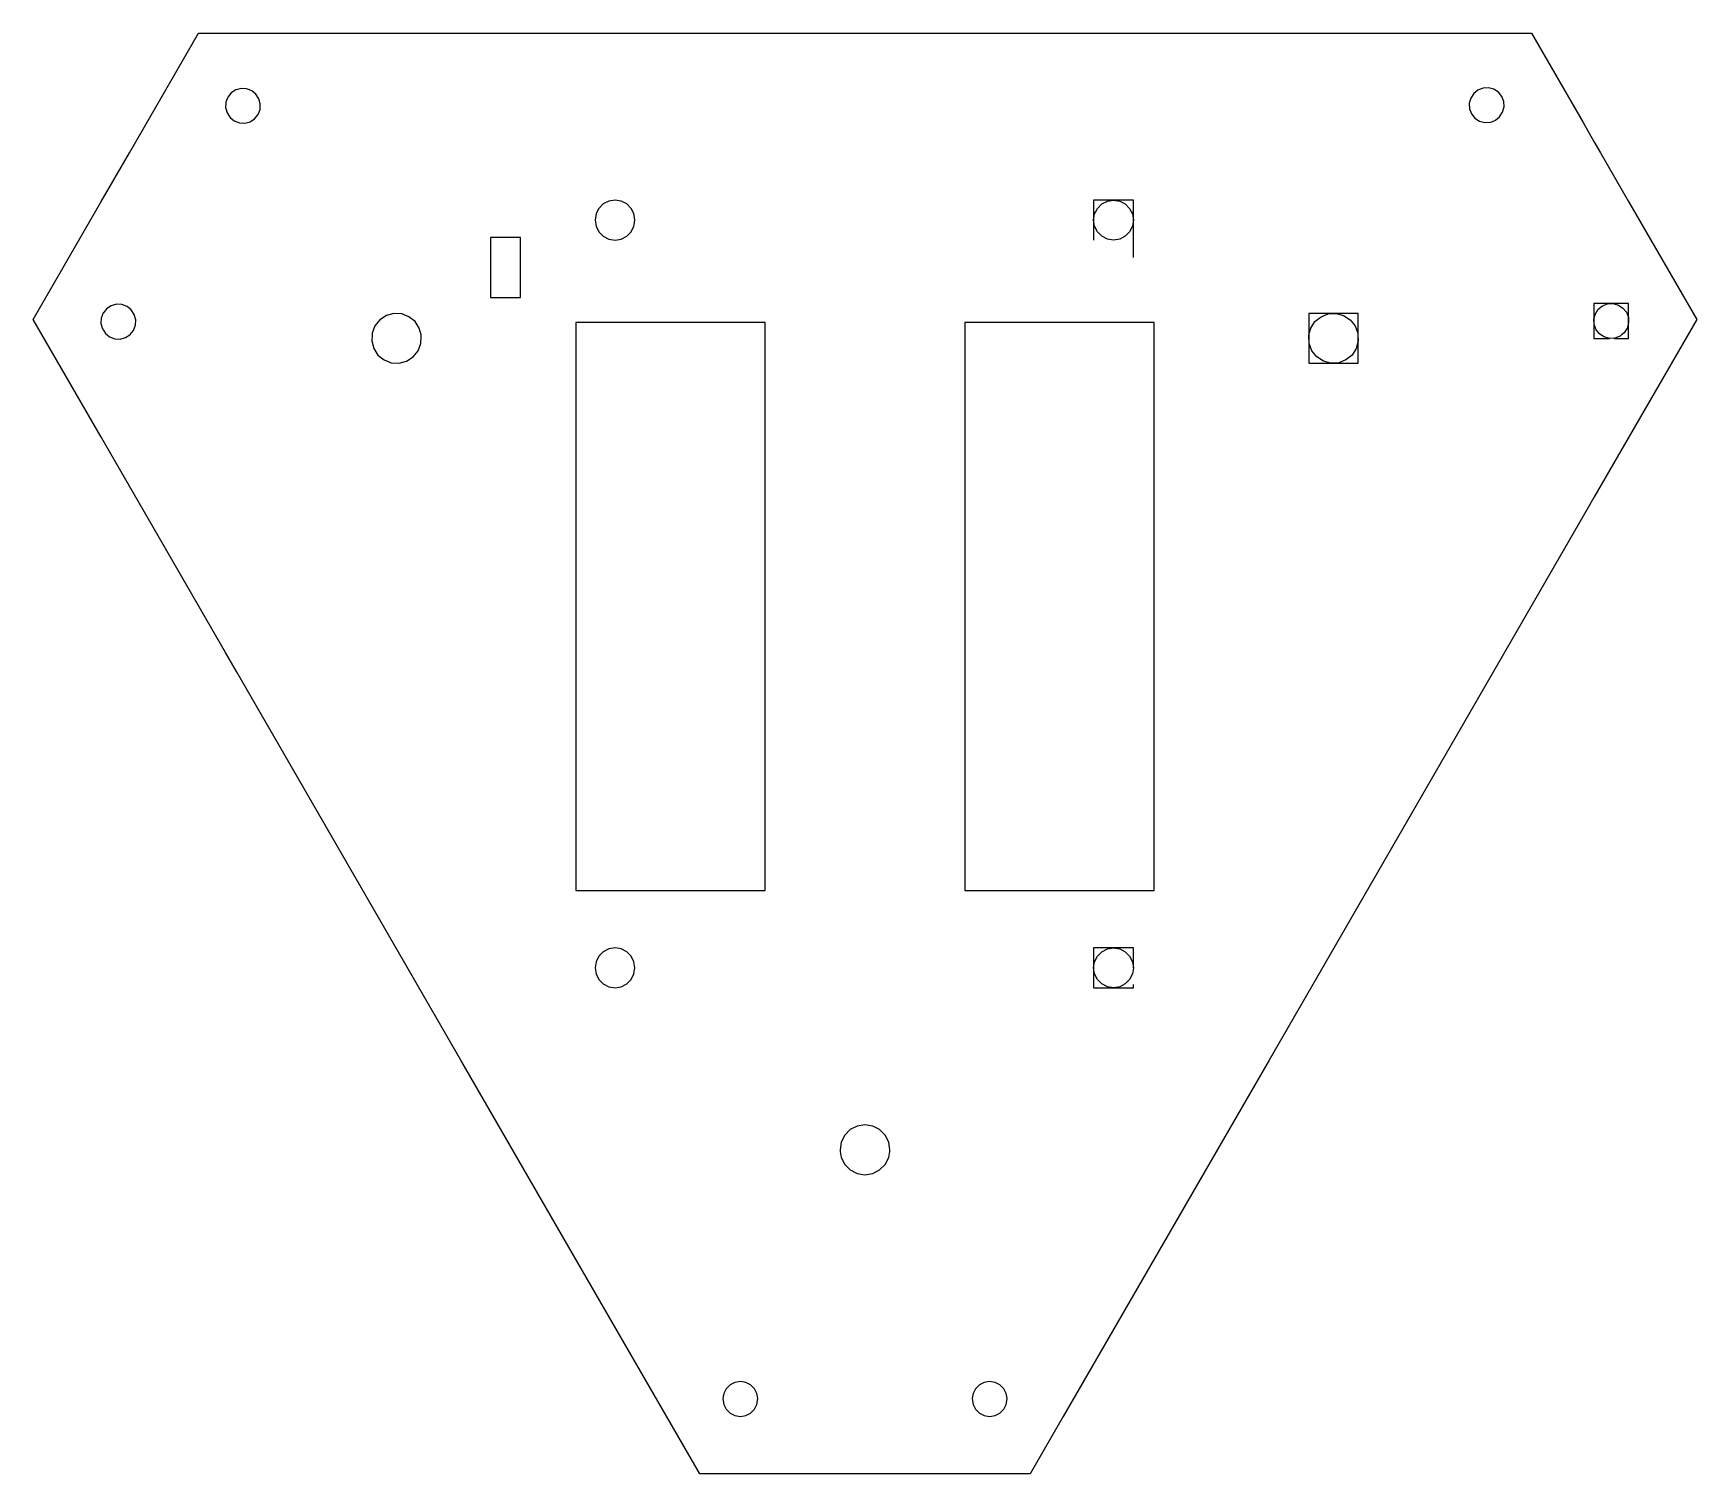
# Model space of a CAD drawing. Extents: x 0 to 167, y 0 to 144.
import ezdxf

# ---------------------------------------------------------------- set-up
doc = ezdxf.new("R2010")
doc.units = 0
doc.layers.get('0').update_dxf_attribs({"linetype": 'CONTINUOUS'})

msp = doc.modelspace()

# ---------------------------------------------------------------- linework, layer by layer
at = {"color": 1}
for p, q in [((9.64628, 132.496), (16.5751, 144.497)), ((16.5751, 144.497), (150.283, 144.497)), ((150.283, 144.497), (155.451, 135.544)), ((19.8658, 138.522), (19.5213, 138.096)), ((20.3247, 138.821), (19.8658, 138.522)), ((20.344, 138.826), (20.3247, 138.821)), ((20.8539, 138.963), (20.344, 138.826)), ((21.4009, 138.934), (20.8539, 138.963)), ((21.682, 138.826), (21.4009, 138.934)), ((21.9122, 138.738), (21.682, 138.826)), ((22.338, 138.394), (21.9122, 138.738)), ((144.911, 138.801), (144.485, 138.458)), ((144.97, 138.826), (144.911, 138.801)), ((145.422, 139), (144.97, 138.826)), ((145.969, 139.029), (145.422, 139)), ((146.499, 138.887), (145.969, 139.029)), ((146.592, 138.826), (146.499, 138.887)), ((146.958, 138.588), (146.592, 138.826)), ((147.303, 138.162), (146.958, 138.588)), ((19.3201, 137.492), (19.2967, 137.038)), ((19.2967, 137.038), (19.3201, 136.949)), ((19.3256, 137.586), (19.3201, 137.492)), ((19.3201, 136.949), (19.4386, 136.508)), ((19.5213, 138.096), (19.3256, 137.586)), ((22.6357, 137.935), (22.338, 138.394)), ((22.553, 136.347), (22.7487, 136.858)), ((22.7776, 137.406), (22.6357, 137.935)), ((22.7487, 136.858), (22.7776, 137.406)), ((144.186, 137.998), (144.044, 137.469)), ((144.044, 137.469), (144.073, 136.92)), ((144.073, 136.92), (144.27, 136.411)), ((144.485, 138.458), (144.186, 137.998)), ((147.5, 137.651), (147.303, 138.162)), ((147.387, 136.573), (147.528, 137.104)), ((147.528, 137.104), (147.5, 137.651)), ((19.4386, 136.508), (19.7363, 136.051)), ((19.7363, 136.051), (20.1621, 135.707)), ((20.1621, 135.707), (20.6733, 135.509)), ((20.6733, 135.509), (21.2204, 135.48)), ((21.2204, 135.48), (21.3679, 135.522)), ((21.3679, 135.522), (21.7496, 135.624)), ((21.7496, 135.624), (22.2085, 135.921)), ((22.2085, 135.921), (22.553, 136.347)), ((144.27, 136.411), (144.614, 135.985)), ((144.614, 135.985), (145.074, 135.686)), ((145.074, 135.686), (145.603, 135.544)), ((145.603, 135.544), (146.151, 135.573)), ((146.151, 135.573), (146.297, 135.629)), ((146.297, 135.629), (146.662, 135.77)), ((146.662, 135.77), (147.088, 136.114)), ((147.088, 136.114), (147.387, 136.573)), ((155.451, 135.544), (156.544, 133.652)), ((156.544, 133.652), (157.211, 132.496)), ((6.79235, 127.552), (9.64628, 132.496)), ((157.211, 132.496), (160.027, 127.616)), ((0.00276, 115.792), (6.79235, 127.552)), ((56.7351, 126.931), (56.5355, 126.538)), ((57.1775, 127.374), (56.7351, 126.931)), ((57.7356, 127.657), (57.1775, 127.374)), ((58.3544, 127.754), (57.7356, 127.657)), ((58.9717, 127.657), (58.3544, 127.754)), ((59.5284, 127.374), (58.9717, 127.657)), ((59.9722, 126.931), (59.5284, 127.374)), ((60.1719, 126.538), (59.9722, 126.931)), ((110.357, 127.754), (106.358, 127.754)), ((106.358, 127.754), (106.358, 123.755)), ((106.54, 126.538), (106.74, 126.931)), ((106.74, 126.931), (107.182, 127.374)), ((107.182, 127.374), (107.74, 127.657)), ((107.74, 127.657), (108.358, 127.754)), ((108.358, 127.754), (108.977, 127.657)), ((108.977, 127.657), (109.535, 127.374)), ((109.535, 127.374), (109.976, 126.931)), ((109.976, 126.931), (110.177, 126.538)), ((110.357, 122.006), (110.357, 127.754)), ((160.027, 127.616), (166.856, 115.791)), ((56.4515, 126.373), (56.3534, 125.754)), ((56.3534, 125.754), (56.4515, 125.137)), ((56.5355, 126.538), (56.4515, 126.373)), ((60.2562, 126.373), (60.1719, 126.538)), ((60.2795, 126.22), (60.2562, 126.373)), ((60.2562, 125.137), (60.2795, 125.287)), ((60.3539, 125.754), (60.2795, 126.22)), ((60.2795, 125.287), (60.3539, 125.754)), ((106.358, 125.754), (106.456, 126.373)), ((106.456, 125.137), (106.358, 125.754)), ((106.456, 126.373), (106.54, 126.538)), ((110.177, 126.538), (110.261, 126.373)), ((110.261, 126.373), (110.357, 125.754)), ((110.357, 125.754), (110.261, 125.137)), ((45.853, 124.004), (45.853, 118)), ((48.8583, 124.004), (45.853, 124.004)), ((48.8583, 118), (48.8583, 124.004)), ((56.4515, 125.137), (56.7351, 124.579)), ((56.7351, 124.579), (57.1775, 124.137)), ((57.1775, 124.137), (57.7356, 123.853)), ((57.7356, 123.853), (58.3544, 123.755)), ((58.3544, 123.755), (58.9717, 123.853)), ((58.9717, 123.853), (59.5284, 124.137)), ((59.5284, 124.137), (59.9722, 124.579)), ((59.9722, 124.579), (60.2562, 125.137)), ((106.74, 124.579), (106.456, 125.137)), ((107.182, 124.137), (106.74, 124.579)), ((107.74, 123.853), (107.182, 124.137)), ((108.358, 123.755), (107.74, 123.853)), ((108.977, 123.853), (108.358, 123.755)), ((109.535, 124.137), (108.977, 123.853)), ((109.976, 124.579), (109.535, 124.137)), ((110.261, 125.137), (109.976, 124.579)), ((7.36148, 116.869), (7.03213, 116.459)), ((7.82175, 117.165), (7.36148, 116.869)), ((8.34954, 117.308), (7.82175, 117.165)), ((8.89663, 117.279), (8.34954, 117.308)), ((9.40925, 117.084), (8.89663, 117.279)), ((9.83368, 116.738), (9.40925, 117.084)), ((45.853, 118), (48.8583, 118)), ((160.027, 117.379), (156.544, 117.379)), ((156.544, 117.379), (156.544, 113.894)), ((156.686, 116.348), (156.985, 116.808)), ((156.985, 116.808), (157.411, 117.153)), ((157.411, 117.153), (157.922, 117.35)), ((157.922, 117.35), (158.469, 117.379)), ((158.469, 117.379), (158.585, 117.348)), ((158.585, 117.348), (158.999, 117.237)), ((158.999, 117.237), (159.458, 116.938)), ((159.458, 116.938), (159.803, 116.512)), ((160.027, 113.894), (160.027, 117.379)), ((6.79235, 104.032), (0.00276, 115.792)), ((6.82128, 115.93), (6.79235, 115.384)), ((6.79235, 115.384), (6.93431, 114.855)), ((7.01696, 116.443), (6.82128, 115.93)), ((7.03213, 116.459), (7.01696, 116.443)), ((10.1327, 116.279), (9.83368, 116.738)), ((10.0487, 114.693), (10.2457, 115.204)), ((10.2747, 115.751), (10.1327, 116.279)), ((10.2457, 115.204), (10.2747, 115.751)), ((34.2677, 115.146), (33.988, 114.416)), ((34.761, 115.754), (34.2677, 115.146)), ((35.4182, 116.18), (34.761, 115.754)), ((36.1735, 116.384), (35.4182, 116.18)), ((36.9549, 116.342), (36.1735, 116.384)), ((37.6865, 116.061), (36.9549, 116.342)), ((38.2944, 115.569), (37.6865, 116.061)), ((38.7216, 114.912), (38.2944, 115.569)), ((69.1776, 115.496), (54.4269, 115.496)), ((54.4269, 115.496), (54.4269, 58.4962)), ((73.4289, 115.496), (69.1776, 115.496)), ((73.4289, 58.4962), (73.4289, 115.496)), ((94.1807, 115.496), (93.4297, 115.496)), ((93.4297, 115.496), (93.4297, 58.4962)), ((112.431, 115.496), (94.1807, 115.496)), ((112.431, 58.4962), (112.431, 115.496)), ((132.91, 116.384), (127.934, 116.384)), ((127.934, 116.384), (127.934, 111.408)), ((128.137, 114.913), (128.563, 115.569)), ((128.563, 115.569), (129.17, 116.062)), ((129.17, 116.062), (129.902, 116.342)), ((129.902, 116.342), (130.683, 116.384)), ((130.683, 116.384), (131.44, 116.18)), ((131.44, 116.18), (132.096, 115.754)), ((132.096, 115.754), (132.589, 115.146)), ((132.589, 115.146), (132.869, 114.416)), ((132.91, 114.25), (132.91, 116.384)), ((156.544, 115.819), (156.686, 116.348)), ((156.573, 115.272), (156.544, 115.819)), ((156.768, 114.759), (156.573, 115.272)), ((159.803, 116.512), (160, 116)), ((160.027, 115.452), (159.887, 114.923)), ((160, 116), (160.027, 115.452)), ((166.856, 115.791), (165.76, 113.894)), ((6.93431, 114.855), (7.03213, 114.705)), ((7.03213, 114.705), (7.23194, 114.396)), ((7.23194, 114.396), (7.41246, 114.25)), ((7.41246, 114.25), (7.65775, 114.052)), ((7.65775, 114.052), (8.16903, 113.855)), ((8.16903, 113.855), (8.71608, 113.827)), ((8.71608, 113.827), (9.24525, 113.968)), ((9.24525, 113.968), (9.67934, 114.25)), ((9.67934, 114.25), (9.70552, 114.267)), ((9.70552, 114.267), (10.0487, 114.693)), ((33.9797, 114.25), (33.9466, 113.633)), ((33.9466, 113.633), (34.1505, 112.878)), ((33.988, 114.416), (33.9797, 114.25)), ((38.898, 114.25), (38.7216, 114.912)), ((38.8828, 113.375), (38.9227, 114.157)), ((38.9227, 114.157), (38.898, 114.25)), ((127.934, 114.158), (127.959, 114.25)), ((127.976, 113.375), (127.934, 114.158)), ((127.959, 114.25), (128.137, 114.913)), ((132.91, 113.634), (132.708, 112.878)), ((132.869, 114.416), (132.877, 114.25)), ((132.877, 114.25), (132.91, 113.634)), ((132.91, 111.408), (132.91, 114.25)), ((165.76, 113.894), (156.544, 97.9318)), ((156.544, 113.894), (158.104, 113.894)), ((157.114, 114.333), (156.768, 114.759)), ((157.243, 114.25), (157.114, 114.333)), ((157.575, 114.034), (157.243, 114.25)), ((158.104, 113.894), (157.575, 114.034)), ((158.649, 113.923), (158.104, 113.894)), ((158.575, 113.894), (160.027, 113.894)), ((159.162, 114.118), (158.649, 113.923)), ((159.325, 114.25), (159.162, 114.118)), ((159.588, 114.464), (159.325, 114.25)), ((159.887, 114.923), (159.588, 114.464)), ((34.1505, 112.878), (34.5764, 112.222)), ((34.5764, 112.222), (35.1841, 111.729)), ((37.4537, 111.609), (38.1095, 112.034)), ((38.1095, 112.034), (38.6016, 112.645)), ((38.6016, 112.645), (38.8828, 113.375)), ((128.256, 112.645), (127.976, 113.375)), ((128.749, 112.034), (128.256, 112.645)), ((129.405, 111.609), (128.749, 112.034)), ((132.282, 112.222), (131.673, 111.73)), ((132.708, 112.878), (132.282, 112.222)), ((35.1841, 111.729), (35.9145, 111.447)), ((35.9145, 111.447), (36.697, 111.408)), ((36.697, 111.408), (37.4537, 111.609)), ((127.934, 111.408), (132.91, 111.408)), ((130.161, 111.408), (129.405, 111.609)), ((130.943, 111.447), (130.161, 111.408)), ((131.673, 111.73), (130.943, 111.447)), ((19.2967, 82.375), (6.79235, 104.032)), ((155.97, 96.9395), (123.96, 41.4969)), ((156.544, 97.9318), (155.97, 96.9395)), ((20.3908, 80.4788), (19.2967, 82.375)), ((42.8985, 41.4969), (20.3908, 80.4788)), ((54.4269, 58.4962), (73.4289, 58.4962)), ((93.4297, 58.4962), (112.431, 58.4962)), ((56.7351, 51.9257), (56.4515, 51.3676)), ((57.1775, 52.3681), (56.7351, 51.9257)), ((57.7356, 52.6507), (57.1775, 52.3681)), ((58.3544, 52.7498), (57.7356, 52.6507)), ((58.9717, 52.6507), (58.3544, 52.7498)), ((59.5284, 52.3681), (58.9717, 52.6507)), ((59.9722, 51.9257), (59.5284, 52.3681)), ((60.2562, 51.3676), (59.9722, 51.9257)), ((110.357, 52.7498), (106.358, 52.7498)), ((106.358, 52.7498), (106.358, 48.7497)), ((106.456, 51.3676), (106.74, 51.9257)), ((106.74, 51.9257), (107.182, 52.3681)), ((107.182, 52.3681), (107.74, 52.6507)), ((107.74, 52.6507), (108.358, 52.7498)), ((108.358, 52.7498), (108.977, 52.6507)), ((108.977, 52.6507), (109.535, 52.3681)), ((109.535, 52.3681), (109.976, 51.9257)), ((109.976, 51.9257), (110.261, 51.3676)), ((110.357, 50.7503), (110.357, 52.7498)), ((56.3548, 50.763), (56.3534, 50.7503)), ((56.3534, 50.7503), (56.4515, 50.1329)), ((56.4515, 51.3676), (56.3548, 50.763)), ((56.4515, 50.1329), (56.7351, 49.5748)), ((59.9722, 49.5748), (60.2562, 50.1329)), ((60.3525, 50.763), (60.2562, 51.3676)), ((60.2562, 50.1329), (60.3539, 50.7503)), ((60.3539, 50.7503), (60.3525, 50.763)), ((106.358, 50.7503), (106.36, 50.763)), ((106.456, 50.1329), (106.358, 50.7503)), ((106.36, 50.763), (106.456, 51.3676)), ((106.74, 49.5748), (106.456, 50.1329)), ((110.261, 50.1329), (109.976, 49.5748)), ((110.261, 51.3676), (110.356, 50.763)), ((110.357, 50.7503), (110.261, 50.1329)), ((110.356, 50.763), (110.357, 50.7503)), ((56.7351, 49.5748), (57.1775, 49.1314)), ((57.1775, 49.1314), (57.7356, 48.8474)), ((57.7356, 48.8474), (58.3544, 48.7497)), ((58.3544, 48.7497), (58.9717, 48.8474)), ((58.9717, 48.8474), (59.5284, 49.1314)), ((59.5284, 49.1314), (59.9722, 49.5748)), ((106.358, 48.7497), (110.357, 48.7497)), ((107.182, 49.1314), (106.74, 49.5748)), ((107.74, 48.8474), (107.182, 49.1314)), ((108.358, 48.7497), (107.74, 48.8474)), ((108.977, 48.8474), (108.358, 48.7497)), ((109.535, 49.1314), (108.977, 48.8474)), ((109.976, 49.5748), (109.535, 49.1314)), ((110.357, 48.7497), (110.357, 49.065)), ((55.9703, 18.8557), (42.8985, 41.4969)), ((123.96, 41.4969), (120.392, 35.3162)), ((120.392, 35.3162), (103.321, 5.74918)), ((81.4035, 33.9742), (81.0493, 33.2769)), ((81.9573, 34.5267), (81.4035, 33.9742)), ((82.6562, 34.8837), (81.9573, 34.5267)), ((83.4291, 35.0049), (82.6562, 34.8837)), ((84.2024, 34.8837), (83.4291, 35.0049)), ((84.8995, 34.5267), (84.2024, 34.8837)), ((85.4534, 33.9742), (84.8995, 34.5267)), ((85.809, 33.2769), (85.4534, 33.9742)), ((81.0493, 33.2769), (80.9265, 32.5038)), ((80.9265, 32.5038), (80.9544, 32.3301)), ((80.9544, 32.3301), (81.0493, 31.7307)), ((81.0493, 31.7307), (81.4035, 31.032)), ((85.4534, 31.032), (85.809, 31.7307)), ((85.9317, 32.5038), (85.809, 33.2769)), ((85.809, 31.7307), (85.9042, 32.3301)), ((85.9042, 32.3301), (85.9317, 32.5038)), ((81.4035, 31.032), (81.9573, 30.4781)), ((81.9573, 30.4781), (82.6562, 30.1239)), ((82.6562, 30.1239), (83.4291, 29.9999)), ((83.4291, 29.9999), (84.2024, 30.1239)), ((84.2024, 30.1239), (84.8995, 30.4781)), ((84.8995, 30.4781), (85.4534, 31.032)), ((66.8556, 0.00276), (55.9703, 18.8557)), ((69.511, 8.53144), (69.263, 8.04362)), ((69.8997, 8.92006), (69.511, 8.53144)), ((70.3862, 9.16809), (69.8997, 8.92006)), ((70.9277, 9.25491), (70.3862, 9.16809)), ((71.4678, 9.16809), (70.9277, 9.25491)), ((71.9557, 8.92006), (71.4678, 9.16809)), ((72.3427, 8.53144), (71.9557, 8.92006)), ((72.5921, 8.04362), (72.3427, 8.53144)), ((94.5155, 8.53144), (94.2675, 8.04362)), ((94.9029, 8.92006), (94.5155, 8.53144)), ((95.3904, 9.16809), (94.9029, 8.92006)), ((95.9323, 9.25491), (95.3904, 9.16809)), ((96.4738, 9.16809), (95.9323, 9.25491)), ((96.9617, 8.92006), (96.4738, 9.16809)), ((97.3487, 8.53144), (96.9617, 8.92006)), ((97.5953, 8.04362), (97.3487, 8.53144)), ((69.2175, 7.75423), (69.1776, 7.50203)), ((69.1776, 7.50203), (69.263, 6.96048)), ((69.263, 8.04362), (69.2175, 7.75423)), ((69.263, 6.96048), (69.511, 6.47128)), ((72.3427, 6.47128), (72.5921, 6.96048)), ((72.6376, 7.75423), (72.5921, 8.04362)), ((72.5921, 6.96048), (72.6779, 7.50203)), ((72.6779, 7.50203), (72.6376, 7.75423)), ((94.2206, 7.75423), (94.1807, 7.50203)), ((94.1807, 7.50203), (94.2675, 6.96048)), ((94.2675, 8.04362), (94.2206, 7.75423)), ((94.2675, 6.96048), (94.5155, 6.47128)), ((97.3487, 6.47128), (97.5953, 6.96048)), ((97.6422, 7.75423), (97.5953, 8.04362)), ((97.5953, 6.96048), (97.6824, 7.50203)), ((97.6824, 7.50203), (97.6422, 7.75423)), ((69.511, 6.47128), (69.8997, 6.08404)), ((69.8997, 6.08404), (70.3862, 5.83463)), ((70.3862, 5.83463), (70.9277, 5.74918)), ((70.9277, 5.74918), (71.4678, 5.83463)), ((71.4678, 5.83463), (71.9557, 6.08404)), ((71.9557, 6.08404), (72.3427, 6.47128)), ((94.5155, 6.47128), (94.9029, 6.08404)), ((94.9029, 6.08404), (95.3904, 5.83463)), ((95.3904, 5.83463), (95.9323, 5.74918)), ((95.9323, 5.74918), (96.4738, 5.83463)), ((96.4738, 5.83463), (96.9617, 6.08404)), ((96.9617, 6.08404), (97.3487, 6.47128)), ((103.321, 5.74918), (100.003, 0.00276)), ((100.003, 0.00276), (66.8556, 0.00276))]:
    msp.add_line(p, q, dxfattribs=at)

doc.saveas('drawing.dxf')
